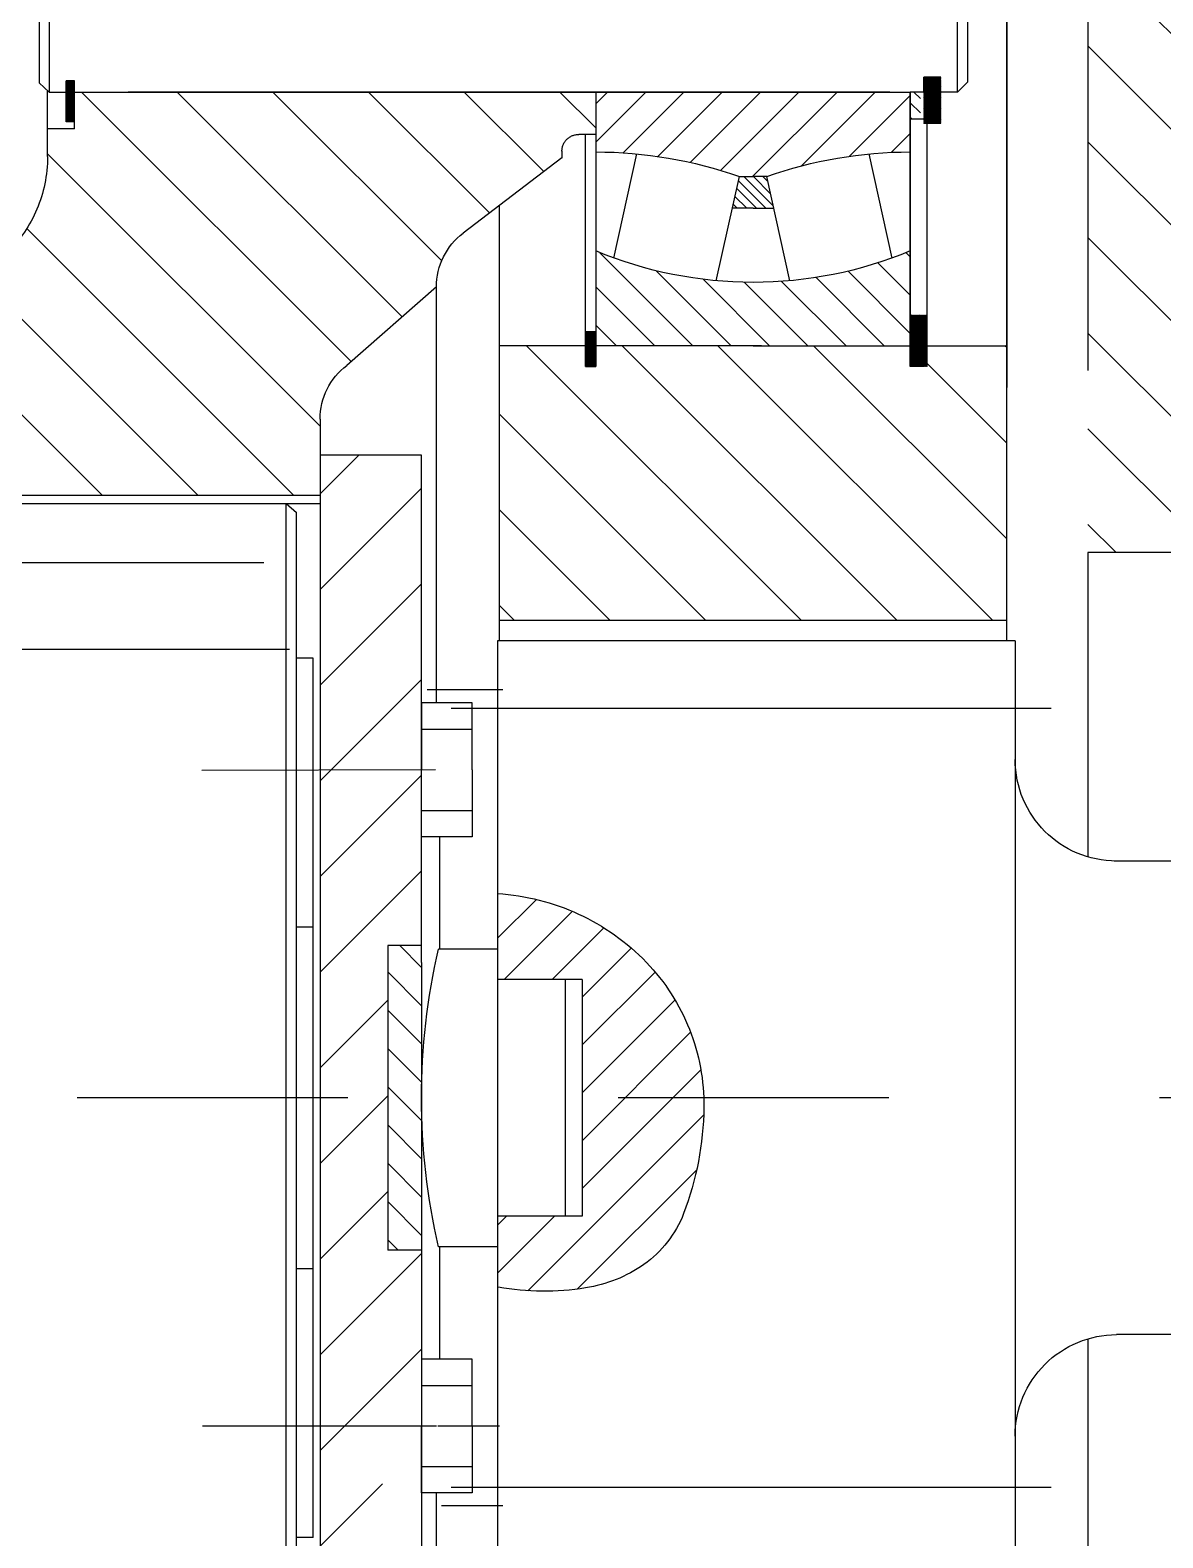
# Model space of a CAD drawing. Header units: millimetres. Extents: x 0 to 16800, y -463 to 11880.
# Drawn here: x 5576.6 to 5911.5, y 1336.7 to 1782.5 of the extents above; entities that cross this region are included whole.
import ezdxf

# ---------------------------------------------------------------- set-up
doc = ezdxf.new("R2010")
doc.units = ezdxf.units.MM
doc.header["$LTSCALE"] = 400
doc.linetypes.add('G', pattern=[2, 1.25, -0.25, 0.25, -0.25])
doc.linetypes.add('K', pattern=[2.5, 1.25, -0.25, 0.25, -0.25, 0.25, -0.25])
doc.layers.add('05', color=4, linetype='G')
doc.layers.add('07', color=6, linetype='K')
pattern_1 = [(135, (1145.510960577196, 55340.26645527886), (-14.14213562373095, -14.14213562373095), [])]
pattern_2 = [(314.9999999978389, (10195.42914713694, 63898.1116927984), (-0.07071067812132184, -0.07071067811598766), [])]

# ---------------------------------------------------------------- blocks, each defined once
blk = doc.blocks.new('rer')
at = {"layer": '07', "linetype": 'K'}
h = blk.add_hatch(dxfattribs=at)
h.set_pattern_fill('_USER', color=6, scale=20, angle=135, style=0, pattern_type=0)
h.set_pattern_definition(pattern_1)
h.paths.add_polyline_path([(6822.289954094713, 59206.7155895781), (6784.782139716111, 59206.7155895781), (6784.782139716111, 59200.7155895781), (6780.782139716119, 59200.7155895781, -0.04371584273154108), (6780.286286210283, 59200.7155895781), (6776.782139716111, 59200.7155895781), (6776.782139716111, 59206.7155895781), (6769.26495409489, 59206.7155895781), (6769.26495409489, 59216.7155895781), (6361.502454094889, 59216.7155895781), (6361.502454094889, 59174.7035895781), (6346.502454094889, 59174.7035895781), (6346.502454094889, 59141.7155895781), (6780.391180571087, 59141.7155895781), (6822.289954094713, 59164.6005313277)])
h.paths.add_polyline_path([(6875.289954094887, 59193.54891837413), (6842.289954094982, 59175.52445096798), (6842.289954094982, 59147.7155895781), (6855.914954094887, 59147.7155895781), (6855.914954094887, 59132.7155895781), (6875.289954094887, 59132.7155895781)])
h.paths.add_polyline_path([(6875.289954094887, 59193.54891837413), (6875.289954094887, 59206.7155895781), (6842.289954094978, 59206.7155895781), (6842.289954094982, 59175.52445096798)])
h.paths.add_polyline_path([(6024.077454094886, 59174.7035895781), (6009.077454094886, 59174.7035895781), (6009.077454094882, 59216.7155895781), (5720.152454094887, 59216.7155895781), (5720.152454094887, 59157.04058957381), (5700.398354503484, 59157.04058957381), (5700.398354503484, 59141.7155895781), (6024.077454094886, 59141.7155895781)])
h.paths.add_polyline_path([(6557.374866361328, 59117.19018220775), (6557.374866361328, 59163.82901978038), (6593.374866361328, 59163.82901978038), (6593.374866361328, 59117.19018220775)], flags=9)
h.paths.add_polyline_path([(6406.01189209425, 59130.8411895781), (6406.01189209425, 59161.5059895781), (6442.01189209425, 59161.5059895781), (6442.01189209425, 59130.8411895781)], flags=9)
h.paths.add_polyline_path([(6622.881082355771, 59185.62002751227), (6638.052081471598, 59185.62002751227), (6638.052081471598, 59205.31233520458), (6622.881082355771, 59205.31233520458)], flags=24)
h.paths.add_polyline_path([(6771.492669458587, 59194.34440260369), (6786.663668574414, 59194.34440260369), (6786.663668574414, 59214.036710296), (6771.492669458587, 59214.036710296)], flags=24)
h = blk.add_hatch(dxfattribs=at)
h.set_pattern_fill('_USER', color=6, scale=20, angle=44.99999999999999, style=0, pattern_type=0)
h.set_pattern_definition([(44.99999999999999, (1145.510960577196, 55340.26645527886), (-14.14213562373095, 14.14213562373095), [])])
h.paths.add_polyline_path([(5568.714954094887, 59104.36306199442), (5515.129695836085, 59132.7155895781), (5514.664954094887, 59132.7155895781), (5514.664954094887, 59131.7155895781), (5495.289954094887, 59131.7155895781), (5495.289954094887, 58909.16541161924), (5560.164954094887, 58892.29522676372), (5560.164954094887, 58952.7155895781, -0.289261294317525), (5568.714954094887, 58966.25802288973)])
h.paths.add_polyline_path([(5560.289954094887, 59147.7155895781), (5538.289954094887, 59147.7155895781), (5538.289954094887, 59120.46125167874), (5568.714954094887, 59104.36306199442), (5568.714954094887, 59119.23340225556, -0.2867567683141176), (5560.289954094887, 59132.7155895781)])
h.paths.add_polyline_path([(5538.289954094887, 59147.7155895781), (5526.046753894147, 59147.7155895781), (5526.046753894147, 59143.7155895781), (5519.046753894147, 59143.7155895781), (5519.046753894147, 59147.7155895781), (5514.664954094887, 59147.7155895781), (5514.664954094887, 59132.96148935473), (5538.289954094887, 59120.46125167874)])
h.paths.add_polyline_path([(5560.164954094887, 58892.29522676372), (5495.289954094887, 58909.16541161924), (5495.289954094887, 58781.7155895781), (5482.009954094889, 58781.7155895781), (5482.009954094889, 58731.7155895781), (5505.914954094887, 58731.7155895781), (5505.914954094887, 58712.7155895781), (5560.164954094887, 58712.7155895781)])
h.paths.add_polyline_path([(5456.009954094889, 58781.7155895781), (5423.939954094889, 58781.7155895781), (5423.939954094889, 58731.7155895781), (5456.009954094889, 58731.7155895781)])
h.paths.add_polyline_path([(6875.289954094887, 59115.56782087308), (6801.864954094888, 59086.60613669922), (6801.864954094888, 59004.35207804047), (6875.289954094887, 58996.33694902502)])
h.paths.add_polyline_path([(6832.289954094887, 59116.44724581734), (6824.289954094738, 59121.46482655389), (6824.289954094738, 59126.62937815629), (6822.289954094713, 59126.62937815629), (6822.289954094713, 59147.7155895781), (6820.289954094887, 59147.7155895781), (6820.289954094887, 59142.7155895781), (6813.289954094887, 59142.7155895781), (6813.289954094887, 59147.7155895781), (6810.289954094887, 59147.7155895781), (6810.289954094887, 59132.7155895781, -0.2867567683141442), (6801.864954094888, 59119.23340225556), (6801.864954094888, 59086.60613669922), (6832.289954094887, 59098.60694352237)])
h.paths.add_polyline_path([(6875.289954094887, 59131.7155895781), (6855.914954094887, 59131.7155895781), (6855.914954094887, 59147.7155895781), (6842.289954094978, 59147.7155895781), (6842.289954094982, 59126.62937815629), (6840.289954094953, 59126.62937815629), (6840.289954094953, 59121.46482655389), (6832.289954094887, 59116.44724581733), (6832.289954094887, 59098.60694352236), (6875.289954094887, 59115.56782087308)])
h.paths.add_polyline_path([(6875.289954094887, 58996.33694902502), (6801.864954094888, 59004.35207804047), (6801.864954094888, 58966.25802288973, -0.2892612943175812), (6810.414954094887, 58952.7155895781), (6810.414954094887, 58865.67827726896), (6875.289954094887, 58858.92363193551)])
h.paths.add_polyline_path([(6875.289954094887, 58858.92363193551), (6810.414954094887, 58865.67827726896), (6810.414954094887, 58739.13337582289), (6864.739954094888, 58727.73630569383), (6864.739954094888, 58731.7155895781), (6888.569954094886, 58731.7155895781), (6888.569954094886, 58781.7155895781), (6883.319954094573, 58781.7155895781), (6875.289954094887, 58781.7155895781)])
h.paths.add_polyline_path([(6864.739954094888, 58727.73630569382), (6810.414954094887, 58739.13337582289), (6810.414954094887, 58712.7155895781), (6864.739954094888, 58712.7155895781)])
h.paths.add_polyline_path([(6946.63995409489, 58781.7155895781), (6914.56995409489, 58781.7155895781), (6914.569954094886, 58731.7155895781), (6946.63995409489, 58731.7155895781)])
h.paths.add_polyline_path([(6834.836136846438, 59035.54620865249), (6850.007135962265, 59035.54620865249), (6850.007135962265, 59055.23851634481), (6834.836136846438, 59055.23851634481)], flags=24)
h = blk.add_hatch(dxfattribs=at)
h.set_pattern_fill('_USER', color=6, scale=20, angle=135, style=0, pattern_type=0)
h.set_pattern_definition(pattern_1)
h.paths.add_polyline_path([(6407.619954117252, 59045.2155895781), (6407.619954117252, 59089.21558957316), (6401.525099168617, 59089.21558957316), (6401.525099168621, 59092.21558957316), (6407.619954117252, 59092.21558957316), (6407.619954117255, 59117.7155895781), (6326.371303903239, 59117.7155895781), (6326.371303903239, 58967.7155895781), (6407.619954118714, 58967.7155895781), (6407.619954118234, 58993.21558958839), (6401.525099166754, 58993.21558958862), (6401.525099166864, 58996.21558958293), (6407.619954118176, 58996.21558958293)])
h.paths.add_polyline_path([(6687.619954072436, 59041.54345220356), (6687.619954071584, 58996.21558957783), (6693.71480901939, 58996.21558957759), (6693.714809019273, 58993.21558957759), (6687.619954071526, 58993.21558957783), (6687.619954071042, 58967.7155895781), (6767.061207199762, 58967.7155895781), (6767.061207199762, 59072.87818129379)])
h.paths.add_polyline_path([(6693.714809021139, 59089.21558957316), (6687.619954072505, 59089.21558957316), (6687.619954072505, 59045.2155895781), (6687.619954072436, 59041.54345220356), (6767.061207199762, 59072.87818129379), (6767.061207199762, 59117.7155895781), (6736.450908597943, 59117.7155895781), (6689.764369617444, 59092.21558957316), (6693.714809021139, 59092.21558957316)])
h.paths.add_polyline_path([(6687.619954072505, 59117.7155895781), (6687.619954072505, 59092.21558957316), (6689.764369617444, 59092.21558957316), (6736.450908597946, 59117.7155895781)], flags=17)
h.paths.add_polyline_path([(6350.635794861251, 59055.69010753086), (6350.635794861251, 59124.7035895781), (6386.640519270701, 59124.7035895781), (6386.640519270701, 59055.69010753086)], flags=9)
h.paths.add_polyline_path([(6737.541909239246, 59001.50577864086), (6752.712908355074, 59001.50577864086), (6752.712908355074, 59021.19808633317), (6737.541909239246, 59021.19808633317)], flags=24)
h.paths.add_polyline_path([(6680.518516682952, 59081.94347957957), (6695.68951579878, 59081.94347957957), (6695.68951579878, 59101.63578727187), (6680.518516682952, 59101.63578727187)], flags=9)
h = blk.add_hatch(dxfattribs=at)
h.set_pattern_fill('_USER', color=6, scale=0.1, angle=135, style=0, pattern_type=0)
h.set_pattern_definition([(135, (1145.510960577196, 55341.26645527886), (-0.07071067811865478, -0.07071067811865474), [])])
h.paths.add_polyline_path([(6473.289590637834, 59098.21558957316), (6473.289590637834, 59093.21558957316), (6482.619954094878, 59093.21558957316), (6482.619954094878, 59098.21558957316)])
h.paths.add_polyline_path([(6482.619954094878, 59093.21558957316), (6487.031861085476, 59093.21558957316), (6487.031861085476, 59098.21558957316), (6482.619954094878, 59098.21558957316)])
h = blk.add_hatch(dxfattribs=at)
h.set_pattern_fill('_USER', color=6, scale=0.1, angle=44.99999999999999, style=0, pattern_type=0)
h.set_pattern_definition([(44.99999999999999, (1145.510960577196, 55337.26645527886), (-0.07071067811865474, 0.07071067811865477), [])])
h.paths.add_polyline_path([(6401.525099168621, 59094.21558957316), (6401.525099168621, 59089.21558957316), (6407.619954117252, 59089.21558957316), (6407.619954117252, 59094.21558957316)])
h.paths.add_polyline_path([(6407.619954117252, 59094.21558957316), (6407.619954117252, 59089.21558957316), (6416.660138609144, 59089.21558957316), (6416.660138609144, 59094.21558957316)])
at = {"layer": '07', "linetype": 'K', "ltscale": 0.8}
h = blk.add_hatch(dxfattribs=at)
h.set_pattern_fill('U', color=6, scale=8, angle=134.9999999882484, style=0, pattern_type=0)
h.set_pattern_definition([(134.9999999882484, (6547.619954094878, 59089.21558957316), (-5.656854250652621, -5.656854248332139), [])])
edge = h.paths.add_edge_path()
edge.add_arc((6547.619954094878, 59042.71558957813), 121.2499999811928, 157.4490302580633, 180.0000000000001, ccw=False)
edge.add_line((6435.64088240779, 59089.21558957316), (6407.619954117252, 59089.21558957316))
edge.add_line((6407.619954117252, 59089.21558957316), (6407.619954117252, 59042.71558957813))
edge.add_line((6407.619954117252, 59042.71558957813), (6407.619954118129, 58996.21558958293))
edge.add_line((6407.619954118129, 58996.21558958293), (6435.64088240779, 58996.21558958311))
edge.add_arc((6547.619954094878, 59042.71558957813), 121.2499999811928, 180, 202.5509697419367, ccw=False)
edge = h.paths.add_edge_path()
edge.add_line((6659.599025781967, 58996.21558958311), (6687.619954071628, 58996.21558958293))
edge.add_line((6687.619954071628, 58996.21558958293), (6687.619954072505, 59042.71558957813))
edge.add_line((6687.619954072505, 59042.71558957813), (6687.619954072505, 59089.21558957316))
edge.add_line((6687.619954072505, 59089.21558957316), (6659.599025781967, 59089.21558957316))
edge.add_arc((6547.619954094878, 59042.71558957813), 121.249999981193, 359.99999999999994, 382.5509697419367, ccw=False)
edge.add_arc((6547.619954094878, 59042.71558957813), 121.2499999811929, 337.44903025806326, 360, ccw=False)
h = blk.add_hatch(dxfattribs=at)
h.set_pattern_fill('U', color=6, scale=8, angle=224.9999999647452, style=0, pattern_type=0)
h.set_pattern_definition([(224.9999999647452, (6547.619954094878, 59089.21558957316), (5.656854246011647, -5.656854252973114), [])])
edge = h.paths.add_edge_path()
edge.add_line((6464.932454095249, 58996.21558958311), (6482.619954109008, 58996.21558958303))
edge.add_line((6482.619954109008, 58996.21558958303), (6482.610654109265, 59089.21558957316))
edge.add_line((6482.610654109265, 59089.21558957316), (6464.932454095249, 59089.21558957316))
edge.add_arc((6337.619954115891, 59089.21558957316), 127.3124999793561, 340.5215562889446, 360, ccw=False)
edge.add_line((6457.645979303305, 59046.76295798565), (6457.645979303305, 59042.71558957813))
edge.add_line((6457.645979303305, 59042.71558957813), (6457.645979303305, 59038.66822117061))
edge.add_arc((6337.619954115891, 58996.21558958311), 127.3124999793562, 360, 379.47844371105543, ccw=False)
edge = h.paths.add_edge_path()
edge.add_line((6612.619954080748, 58996.21558958303), (6630.307454094507, 58996.21558958311))
edge.add_arc((6757.619954073865, 58996.21558958311), 127.3124999793563, 160.5215562889447, 180, ccw=False)
edge.add_line((6637.593928886452, 59038.66822117062), (6637.593928886452, 59042.71558957814))
edge.add_line((6637.593928886452, 59042.71558957813), (6637.593928886452, 59046.76295798565))
edge.add_arc((6757.619954073865, 59089.21558957316), 127.3124999793559, 180, 199.4784437110554, ccw=False)
edge.add_line((6630.307454094507, 59089.21558957316), (6612.629254080492, 59089.21558957316))
edge.add_line((6612.629254080492, 59089.21558957316), (6612.619954080748, 58996.21558958302))
at = {"layer": '07', "linetype": 'K'}
h = blk.add_hatch(dxfattribs=at)
h.set_pattern_fill('_USER', color=6, scale=3, angle=135, style=0, pattern_type=0)
h.set_pattern_definition([(135, (1145.510960577196, 55340.26645527886), (-2.121320343559643, -2.121320343559642), [])])
h.paths.add_polyline_path([(6474.66218020447, 59092.21558957316), (6474.66218020447, 59089.21558957316), (6482.619954094878, 59089.21558957316), (6482.619954094878, 59092.21558957316)])
at = {"layer": '07', "linetype": 'K', "ltscale": 0.8}
h = blk.add_hatch(dxfattribs=at)
h.set_pattern_fill('U', color=6, scale=2, angle=134.9999999882484, style=0, pattern_type=0)
h.set_pattern_definition([(134.9999999882484, (6547.619954094878, 59089.21558957316), (-1.414213562663155, -1.414213562083035), [])])
h.paths.add_polyline_path([(6448.270979303094, 59036.59232831344), (6457.645979303305, 59038.66822117062), (6457.645979303305, 59042.71558957813), (6457.645979303305, 59046.76295798565), (6448.270979303094, 59048.83885084283), (6448.270979303094, 59042.71558957813)])
h.paths.add_polyline_path([(6646.968928886663, 59042.71558957813), (6646.968928886663, 59048.83885084283), (6637.593928886452, 59046.76295798565), (6637.593928886452, 59042.71558957813), (6637.593928886452, 59038.66822117062), (6646.968928886663, 59036.59232831344)])
at = {"layer": '07', "linetype": 'K'}
h = blk.add_hatch(dxfattribs=at)
h.set_pattern_fill('_USER', color=6, scale=10, angle=44.99999999999999, style=0, pattern_type=0)
h.set_pattern_definition([(44.99999999999999, (4888.308417032296, 60665.52102058852), (-7.071067811865474, 7.071067811865476), [])])
h.paths.add_polyline_path([(6136.03851997257, 59010.4512026052, 0.1145785963615381), (6129.077186444503, 58993.20548843774, 0.08206382971309796), (6129.290542551696, 58967.40387549339, 0.0008389210898826423), (6129.323582205432, 58967.2155895781), (6150.289954094887, 58967.2155895781), (6150.289954094887, 58992.2155895781), (6185.289954094887, 58992.2155895781), (6185.289954094887, 59028.14605626777, 0.01177764112089344), (6182.43105239342, 59028.17654168911, 0.08824449725197735), (6151.096302828579, 59022.18519483029, 0.1496071381042192)])
h.paths.add_polyline_path([(6185.289954094887, 58992.2155895781), (6220.289954094887, 58992.2155895781), (6220.289954094887, 58967.2155895781), (6245.69360342738, 58967.2155895781, 0.1872768381045967), (6225.330177005597, 59011.19160800736, 0.1852399639918359), (6185.289954094887, 59028.14605626777)])
h = blk.add_hatch(dxfattribs=at)
h.set_pattern_fill('_USER', color=6, scale=20, angle=135, style=0, pattern_type=0)
h.set_pattern_definition(pattern_1)
h.paths.add_polyline_path([(5757.959954094889, 58994.76855946898), (5750.344596611312, 58996.21558958037), (5745.459954094889, 58996.21558958018), (5745.459954094889, 58991.21558958321, -0.4142135623737038), (5740.459954094878, 58986.21558958321), (5739.567708919059, 58986.21558958321), (5738.380374561571, 58986.21558958321), (5737.342117155678, 58986.21558958321), (5712.073488202544, 58953.07784381381, -0.2339646167216591), (5704.121580376062, 58949.14143696631), (5689.171313178065, 58949.14143696631), (5687.289954094887, 58949.14143696631, 0.3325702657033952), (5667.289954094887, 58920.14143696633), (5667.289954094887, 58864.14143696133, 0.1229571111519512), (5670.811108747572, 58850.03928290343), (5750.146283153599, 58842.14143696133), (5757.959954094871, 58842.14143696133)])
h.paths.add_polyline_path([(5670.811108747572, 58850.03928290343, 0.2771414954476824), (5697.289954094887, 58834.14143696133), (5747.355038925036, 58834.14143696133), (5747.355038925036, 58842.41930635621)])
h.paths.add_polyline_path([(6007.239954094888, 58914.7155895781), (5984.509763465774, 58914.7155895781, -0.2337904162051324), (5968.613963285456, 58922.57789883284), (5945.540337605826, 58949.14143696631, -0.2339646167216165), (5929.636521952862, 58957.0142506613), (5925.05901630311, 58963.01727594457), (5887.959954094889, 58970.06664430784), (5887.959954094889, 58857.97827339209), (5887.959954094889, 58842.14143696133), (5898.803305184852, 58842.14143696133), (5898.803305184852, 58834.14143696133), (5907.029954094885, 58834.14143696133, -0.414213562373105), (5947.029954094885, 58794.14143696133), (5947.029954094889, 58677.7155895781), (6002.413550840278, 58677.7155895781), (6007.239954094888, 58682.5419928327)])
h.paths.add_polyline_path([(6482.619954094882, 58996.21558958303), (6470.119954094878, 58996.21558958301), (6470.119954094878, 58991.21558958321, -0.4142135623730112), (6465.119954094878, 58986.21558958321), (6463.21037456157, 58986.21558958321), (6440.943386236913, 58957.01425066129, -0.233964616721616), (6425.039570583949, 58949.14143696631), (6401.831972079292, 58922.597548369, -0.2341162140597938), (6385.921187144077, 58914.7155895781), (6363.339954094887, 58914.7155895781), (6363.33995409489, 58682.88918632349), (6368.51355084028, 58677.7155895781), (6423.549954094889, 58677.7155895781), (6423.549954094886, 58794.14143696133, -0.4142135623730998), (6463.549954094886, 58834.14143696133), (6471.776603004915, 58834.14143696133), (6471.776603004915, 58842.14143696133), (6482.619954094882, 58842.14143696133)])
h.paths.add_polyline_path([(6703.289954094887, 58922.39830595744, 0.3113914953812779), (6683.289954094887, 58949.14143696133), (6681.40859501171, 58949.14143696133), (6666.458327813712, 58949.14143696133, -0.2339646167216349), (6658.50641998723, 58953.07784380883), (6633.237791030306, 58986.21558958321), (6632.199533628196, 58986.21558958321), (6631.012199270708, 58986.21558958321), (6630.119954094889, 58986.21558958321, -0.4142135623737038), (6625.119954094878, 58991.21558958321), (6625.119954094882, 58996.21558958301), (6612.619954094886, 58996.21558958303), (6612.619954094893, 58886.27226684474), (6703.289954094887, 58876.83190164423)])
h.paths.add_polyline_path([(6703.289954094887, 58876.83190164423), (6612.619954094893, 58886.27226684474), (6612.619954094893, 58842.14143696133), (6623.224869264732, 58842.14143696133), (6623.224869264735, 58834.14143696133), (6673.289954094887, 58834.14143696133, 0.4142135623730906), (6703.289954094887, 58864.14143696133)])
h.paths.add_polyline_path([(5747.73536578434, 58832.58172020513), (5762.906364900167, 58832.58172020513), (5762.906364900167, 58852.27402789744), (5747.73536578434, 58852.27402789744)], flags=9)
h.paths.add_polyline_path([(6394.570575728349, 58815.79387888382), (6409.741574844176, 58815.79387888382), (6409.741574844176, 58835.48618657613), (6394.570575728349, 58835.48618657613)], flags=24)
at = {"layer": '07', "linetype": 'K', "ltscale": 0.8}
h = blk.add_hatch(dxfattribs=at)
h.set_pattern_fill('_USER', color=6, scale=0.1, angle=44.99999999999999, style=0, pattern_type=0)
h.set_pattern_definition(pattern_2)
h.paths.add_polyline_path([(6411.819744873084, 58996.21558958823), (6411.819744872972, 58993.21558958823), (6401.525099166751, 58993.21558958862), (6401.525099166864, 58996.21558958862)])
h = blk.add_hatch(dxfattribs=at)
h.set_pattern_fill('_USER', color=6, scale=0.1, angle=44.99999999999999, style=0, pattern_type=0)
h.set_pattern_definition(pattern_2)
h.paths.add_polyline_path([(6411.819744873084, 58996.21558958823), (6411.819744872972, 58993.21558958823), (6401.525099166751, 58993.21558958862), (6401.525099166864, 58996.21558958862)])
at = {"layer": '07', "linetype": 'K'}
h = blk.add_hatch(dxfattribs=at)
h.set_pattern_fill('_USER', color=6, scale=20, angle=44.99999999999999, style=0, pattern_type=0)
h.set_pattern_definition([(44.99999999999999, (4888.308417032296, 60665.52102058852), (-14.14213562373095, 14.14213562373095), [])])
h.paths.add_polyline_path([(6375.289954094887, 58914.7155895781), (6375.289954094887, 58944.7155895781), (6282.250300561476, 58944.7155895781), (6282.166772784689, 58914.7155895781)])
h.paths.add_polyline_path([(6230.289954094887, 58944.7155895781), (6230.289954094887, 58934.7155895781), (6185.289954094887, 58934.7155895781), (6185.289954094887, 58914.7155895781), (6282.166772784689, 58914.7155895781), (6282.250300561476, 58944.7155895781)])
h.paths.add_polyline_path([(6185.289954094887, 58914.7155895781), (6185.289954094887, 58934.7155895781), (6140.289954094887, 58934.7155895781), (6140.289954094887, 58944.7155895781), (6088.267337859465, 58944.7155895781), (6088.267337859465, 58914.7155895781)])
h.paths.add_polyline_path([(5996.059385426141, 58944.7155895781), (5995.289954094887, 58944.7155895781), (5995.289954094887, 58914.7155895781), (6088.267337859465, 58914.7155895781), (6088.267337859465, 58930.60300551017)])
h.paths.add_polyline_path([(6119.927256513989, 58915.70258944478), (6135.098255629813, 58915.70258944478), (6135.098255629813, 58935.39489713708), (6119.927256513989, 58935.39489713708)], flags=24)
h = blk.add_hatch(dxfattribs=at)
h.set_pattern_fill('_USER', color=6, scale=8, angle=-45.00000000000001, style=0, pattern_type=0)
h.set_pattern_definition([(315, (4888.308417032296, 60665.52102058852), (5.656854249492381, 5.656854249492379), [])])
h.paths.add_polyline_path([(6185.289954094887, 58944.7155895781), (6185.289954094887, 58934.7155895781), (6230.289954094887, 58934.7155895781), (6230.289954094887, 58944.7155895781), (6225.289954094887, 58944.7155895781)])
h.paths.add_polyline_path([(6185.289954094887, 58934.7155895781), (6185.289954094887, 58944.7155895781), (6145.289954094887, 58944.7155895781), (6140.289954094887, 58944.7155895781), (6140.289954094887, 58934.7155895781)])
at = {"layer": '07', "linetype": 'K', "ltscale": 0.8}
h = blk.add_hatch(dxfattribs=at)
h.set_pattern_fill('_USER', color=6, scale=0.1, angle=44.99999999999999, style=0, pattern_type=0)
h.set_pattern_definition([(44.99999999999999, (10195.30992899375, 53937.74533360846), (-0.07071067811865474, 0.07071067811865477), [])])
h.paths.add_polyline_path([(6473.776603004915, 58842.14143696133), (6473.776603004915, 58839.64143696133), (6485.912960082385, 58839.64143696133), (6485.912960082385, 58842.14143696133)])
at = {"layer": '07', "color": 6, "linetype": 'K', "ltscale": 0.8}
for p, q in [((6185.289954094887, 59562.8867171156), (6185.289954094887, 57927.32479497144)), ((6115.289954094887, 59271.2155895781), (6115.289954094887, 59150.2155895781)), ((6255.289954094887, 59271.2155895781), (6255.289954094887, 59150.2155895781)), ((6346.502454094889, 59174.7035895781), (6346.502454094889, 59141.7155895781)), ((6113.908130137397, 59141.7155895781), (5570.289954094887, 59141.7155895781)), ((6800.289954094887, 59141.7155895781), (6256.671778052378, 59141.7155895781)), ((6346.502454094889, 59141.7155895781), (6256.671778052378, 59141.7155895781)), ((6070.143454094889, 59130.84288949214), (6070.143454094889, 58953.5147850787)), ((6300.436454094886, 59130.84288949214), (6300.436454094886, 58953.5147850787)), ((6320.431454094889, 59120.2155895781), (6050.148454094886, 59120.2155895781)), ((6320.431454094889, 59120.2155895781), (6320.431454094889, 58967.2155895781)), ((6320.431454094889, 59117.7155895781), (6795.289954094887, 59117.7155895781)), ((6795.289954094887, 59117.7155895781), (6320.431454094889, 59117.7155895781)), ((6407.619954117252, 59089.21558957316), (6407.619954117252, 59117.7155895781)), ((6482.619954094878, 59103.21558957316), (6482.619954094878, 59089.21558957316)), ((6401.525099168621, 59093.21558957316), (6401.525099168617, 59089.21558957316)), ((6401.525099168617, 59089.21558957316), (6482.619954094878, 59089.21558957316)), ((6407.619954117252, 59042.71558957813), (6407.619954117252, 59089.21558957316)), ((6482.619954094878, 59089.21558957316), (6407.619954117252, 59089.21558957316)), ((6482.619954109008, 58996.21558958311), (6482.610654109265, 59089.21558957316)), ((6433.559662773938, 59083.84723723808), (6464.347930656355, 59077.02983506416)), ((6482.619954094882, 58834.64143696133), (6482.619954094878, 59085.14143696133)), ((6482.619954094878, 59083.14143696133), (6482.619954094878, 58857.97827339209)), ((6426.857711420887, 59053.58036015957), (6457.645979303305, 59046.76295798565)), ((6448.270979303094, 59042.71558957813), (6448.270979303094, 59048.83885084283)), ((6407.619954117252, 59045.2155895781), (6407.619954118714, 58967.71558957809)), ((6457.645979303305, 59046.76295798565), (6457.645979303305, 59042.71558957813)), ((6448.270979303094, 59042.71558957813), (6448.270979303094, 59036.59232831344)), ((6457.645979303305, 59038.66822117062), (6457.645979303305, 59042.71558957813)), ((6426.857711420887, 59031.8508189967), (6457.645979303305, 59038.66822117062)), ((6433.559662773938, 59001.58394191819), (6464.347930656355, 59008.40134409211)), ((6401.525099166751, 58993.21558958862), (6401.525099166864, 58996.21558958862)), ((6401.525099166751, 58993.21558958862), (6401.525099166864, 58996.21558958862)), ((6482.619954094878, 58996.21558958303), (6401.525099168617, 58996.21558958293)), ((6482.619954094878, 58996.21558958555), (6401.525099166864, 58996.21558958862)), ((6482.619954094878, 58996.21558958555), (6401.525099166864, 58996.21558958862)), ((6482.619954094878, 58996.21558958303), (6401.525099168617, 58996.21558958293)), ((6411.819744872972, 58993.21558958823), (6411.819744873084, 58996.21558958823)), ((6411.819744872972, 58993.21558958823), (6411.819744873084, 58996.21558958823)), ((6470.119954094878, 58996.21558958603), (6470.119954094878, 58991.21558958321)), ((6401.525099166751, 58993.21558958862), (6470.119954094878, 58993.21558958603)), ((6401.525099166751, 58993.21558958862), (6470.119954094878, 58993.21558958603)), ((6463.21037456157, 58986.21558958321), (6440.943386236913, 58957.01425066129)), ((6464.227708919048, 58986.21558958321), (6463.04037456156, 58986.21558958321)), ((6465.119954094871, 58986.21558958321), (6464.227708919048, 58986.21558958321)), ((6453.727708919041, 58976.21558958325), (6453.727708919041, 58976.21558958325)), ((6064.639954094886, 58968.7155895781), (6064.639954094886, 58950.57664357057)), ((6305.939954094889, 58968.7155895781), (6305.939954094889, 58950.57664357057)), ((6320.431454094889, 58967.2155895781), (6050.148454094886, 58967.2155895781)), ((6088.267337859465, 58967.7155895781), (6088.267337859465, 58949.57664357057)), ((6141.289954094887, 58967.2155895781), (6141.289954094887, 58949.7155895781)), ((6229.289954094887, 58967.2155895781), (6229.289954094887, 58949.7155895781)), ((6305.928383319466, 58964.55980720133), (6305.928383319466, 58946.42086119381)), ((6320.431454094889, 58967.7155895781), (6449.10351168033, 58967.7155895781)), ((6088.267337859465, 58959.71558957845), (6068.492337859194, 58959.71558957845)), ((6068.492337859194, 58959.71558957845), (6068.492337859194, 58944.7155895781)), ((6076.267337859261, 58944.7155895781), (6076.267337859261, 58959.71558957845)), ((6088.267337859465, 58959.71558957845), (6108.042337859742, 58959.71558957845)), ((6100.267337859676, 58944.7155895781), (6100.267337859676, 58959.71558957845)), ((6108.042337859742, 58959.71558957845), (6108.042337859742, 58944.7155895781)), ((6282.250300561476, 58959.71558957845), (6262.475300561206, 58959.71558957845)), ((6262.475300561206, 58959.71558957845), (6262.475300561206, 58944.7155895781)), ((6270.250300561273, 58944.7155895781), (6270.250300561273, 58959.71558957845)), ((6282.250300561476, 58959.71558957845), (6302.025300561754, 58959.71558957845)), ((6294.250300561687, 58944.7155895781), (6294.250300561687, 58959.71558957845)), ((6302.025300561754, 58959.71558957845), (6302.025300561754, 58944.7155895781)), ((6108.042337859742, 58950.14143696631), (6141.289954094887, 58950.14143696631)), ((6229.289954094887, 58950.14143696631), (6262.490330878116, 58950.14143696631)), ((5945.540337605826, 58949.14143696631), (6068.492337859194, 58949.14143696631)), ((6088.267337859465, 58949.14143696631), (6088.267337859465, 58880.00339238408)), ((6282.261871336899, 58948.87137195486), (6282.069373844513, 58879.73359535357)), ((6302.037699916908, 58949.14143696631), (6425.039570583949, 58949.14143696631)), ((6425.039570583949, 58949.14143696631), (6401.831972079284, 58922.59754836899)), ((6145.289954094887, 58944.7155895781), (5995.289954094887, 58944.7155895781)), ((6068.492337859194, 58944.7155895781), (6088.267337859465, 58944.7155895781)), ((6108.042337859742, 58944.7155895781), (6088.267337859465, 58944.7155895781)), ((6225.289954094887, 58944.7155895781), (6145.289954094887, 58944.7155895781)), ((6225.289954094887, 58944.7155895781), (6375.289954094887, 58944.7155895781)), ((6262.475300561206, 58944.7155895781), (6282.250300561476, 58944.7155895781)), ((6302.025300561754, 58944.7155895781), (6282.250300561476, 58944.7155895781)), ((6343.508050840281, 58338.07541501564), (6343.508050840281, 58925.4224866576)), ((6385.921187144077, 58914.7155895781), (5984.509763465774, 58914.7155895781)), ((6361.01355084028, 58685.2155895781), (6361.01355084028, 58914.7155895781)), ((6363.339954094887, 58914.7155895781), (6363.339954094887, 58682.88918632349)), ((6055.289954094887, 58912.7155895781), (6055.289954094887, 58907.7155895781)), ((6134.789954094887, 58912.7155895781), (6134.789954094887, 58907.7155895781)), ((6235.789954094887, 58912.7155895781), (6235.789954094887, 58907.7155895781)), ((6315.289954094887, 58912.7155895781), (6315.289954094887, 58907.7155895781)), ((6012.739954094888, 58907.7155895781), (6358.18714758567, 58907.7155895781)), ((6064.639954094886, 58907.7155895781), (6358.360744331059, 58907.7155895781)), ((6317.789954094887, 58905.7155895781), (6317.789954094887, 58368.71558957805)), ((6361.01355084028, 58904.7155895781), (6358.360744331063, 58907.7155895781)), ((6009.739954094888, 58904.7155895781), (6361.01355084028, 58904.7155895781)), ((6471.776603004915, 58842.14143696133), (6485.912960082385, 58842.14143696133)), ((6471.776603004915, 58842.14143696133), (6471.776603004915, 58834.14143696133)), ((6473.776603004915, 58842.14143696133), (6473.776603004915, 58839.64143696133)), ((6473.776603004915, 58839.64143696133), (6485.912960082385, 58839.64143696133)), ((6485.912960082385, 58842.14143696133), (6485.912960082385, 58839.64143696133)), ((6463.549954094886, 58834.14143696133), (6483.08021477486, 58834.14143696133))]:
    blk.add_line(p, q, dxfattribs=at)
at = {"layer": '07', "color": 6, "linetype": 'K'}
for p, q in [((6326.371303903239, 59117.7155895781), (6326.371303903239, 58967.7155895781)), ((6482.619954094878, 59103.21558957316), (6485.619954094878, 59106.21558957316)), ((6485.619954094878, 59106.21558957316), (6609.619954094878, 59106.21558957316)), ((6482.619954094878, 59103.21558957316), (6612.619954094878, 59103.21558957316)), ((6473.289590637834, 59098.21558957316), (6473.289590637834, 59093.21558957316)), ((6487.031861085476, 59098.21558957316), (6487.031861085476, 59093.21558957316)), ((6401.525099168621, 59094.21558957316), (6487.031861085476, 59094.21558957316)), ((6474.66218020447, 59093.21558957316), (6474.66218020447, 59089.21558957316)), ((6482.619954094878, 59093.21558957316), (6487.031861085476, 59093.21558957316)), ((6220.289954094887, 58992.2155895781), (6150.289954094887, 58992.2155895781)), ((6150.289954094887, 58992.2155895781), (6150.289954094887, 58967.2155895781)), ((6220.289954094887, 58992.2155895781), (6220.289954094887, 58967.2155895781)), ((6220.289954094887, 58987.2155895781), (6150.289954094887, 58987.2155895781)), ((6140.289954094887, 58944.7155895781), (6140.289954094887, 58934.7155895781)), ((6230.289954094887, 58944.7155895781), (6230.289954094887, 58934.7155895781)), ((6375.289954094887, 58944.7155895781), (6375.289954094887, 58914.7155895781)), ((6230.289954094887, 58934.7155895781), (6140.289954094887, 58934.7155895781)), ((6055.289954094887, 58912.7155895781), (6315.289954094887, 58912.7155895781)), ((6612.619954094896, 58834.64143696133), (6482.619954094882, 58834.64143696133)), ((6482.619954094882, 58834.64143696133), (6485.381518174754, 58831.64143696133)), ((6609.381518174772, 58831.64143696133), (6485.381518174754, 58831.64143696133))]:
    blk.add_line(p, q, dxfattribs=at)
blk.add_lwpolyline([(6245.693603427379, 58967.2155895781, 0.187276801141577), (6225.330183893188, 59011.19160137034, 0.1974484171570271), (6182.431052393415, 59028.17654168911, 0.08824449725196645), (6151.096302828578, 59022.18519483029, 0.1496071381042182), (6136.038519972569, 59010.4512026052, 0.1145785963615219), (6129.077186444506, 58993.20548843774, 0.08206382971307297), (6129.290542551692, 58967.4038754934, 0.0008389210899392326), (6129.323582205431, 58967.2155895781, 0.4852912795944285)], format="xyb", dxfattribs=at)
at = {"layer": '07', "color": 6, "linetype": 'K', "ltscale": 0.8}
for centre, radius, start, end in [((6085.289954094887, 59150.2155895781), 30, 270, 0), ((6285.289954094887, 59150.2155895781), 30, 180, 270), ((6547.619954094877, 59042.71558957813), 121.2499999811933, 157.4490302581801, 180), ((6337.61995411589, 59089.21558957316), 127.3124999793559, 340.5215562890054, 0), ((6547.619954094877, 59042.71558957813), 121.2499999811933, 180, 202.5509697418199), ((6337.61995411589, 58996.21558958311), 127.3124999793559, 0, 19.47844371099456), ((6465.119954094877, 58991.21558958321), 5, 270, 0), ((6425.039570583948, 58969.14143696631), 20, 270, 322.6732792603862), ((6185.28995409489, 59140.81558957808), 196.0999999999877, 257.033852614227, 282.966147385773), ((6385.921187144076, 58934.71558957809), 20, 270, 322.7062185632336), ((6463.549954094885, 58794.14143696133), 40, 90, 180)]:
    blk.add_arc(centre, radius, start, end, dxfattribs=at)

msp = doc.modelspace()

# ---------------------------------------------------------------- block references
at = {"layer": '05', "ltscale": 2, "xscale": -1, "rotation": 270}
msp.add_blockref('rer', (-53252.36869915361, -4718.467021083983), dxfattribs=at)

doc.saveas('drawing.dxf')
